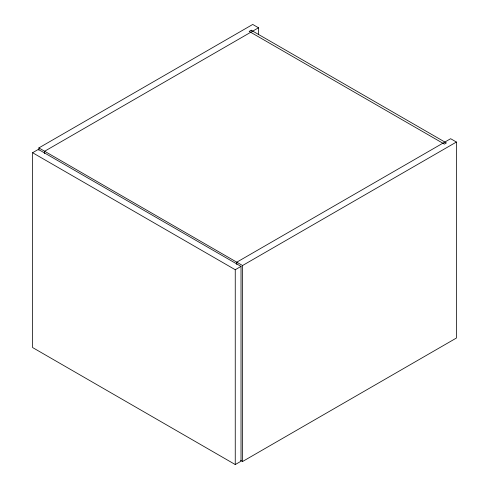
<?xml version="1.0" encoding="UTF-8"?>
<svg xmlns="http://www.w3.org/2000/svg" width="489" height="489" viewBox="0 0 489 489"><rect width="100%" height="100%" fill="white"/><g stroke="black" fill="none" stroke-linecap="round" stroke-linejoin="round"><path stroke-width="0.73" d="M38.869 150.215L38.869 147.922L252.734 24.45L258.504 27.781L258.504 34.646M32.586 152.727L38.356 149.396L241.022 266.401L241.022 461.219L235.252 464.55L32.586 347.545L32.586 152.727L235.252 269.732L241.022 266.401M258.504 27.781L44.64 151.254L44.64 153.546M38.869 147.922L242.55 265.521L456.414 142.042L456.414 338.04L242.55 461.512L240.625 460.4M456.414 142.042L450.644 138.711L236.78 262.19L236.78 264.476M242.55 265.521L242.55 461.512M235.252 269.732L235.252 464.55M251.205 30.232L249.17 31.406L444.36 144.102L446.402 142.929L251.205 30.232"/></g></svg>
